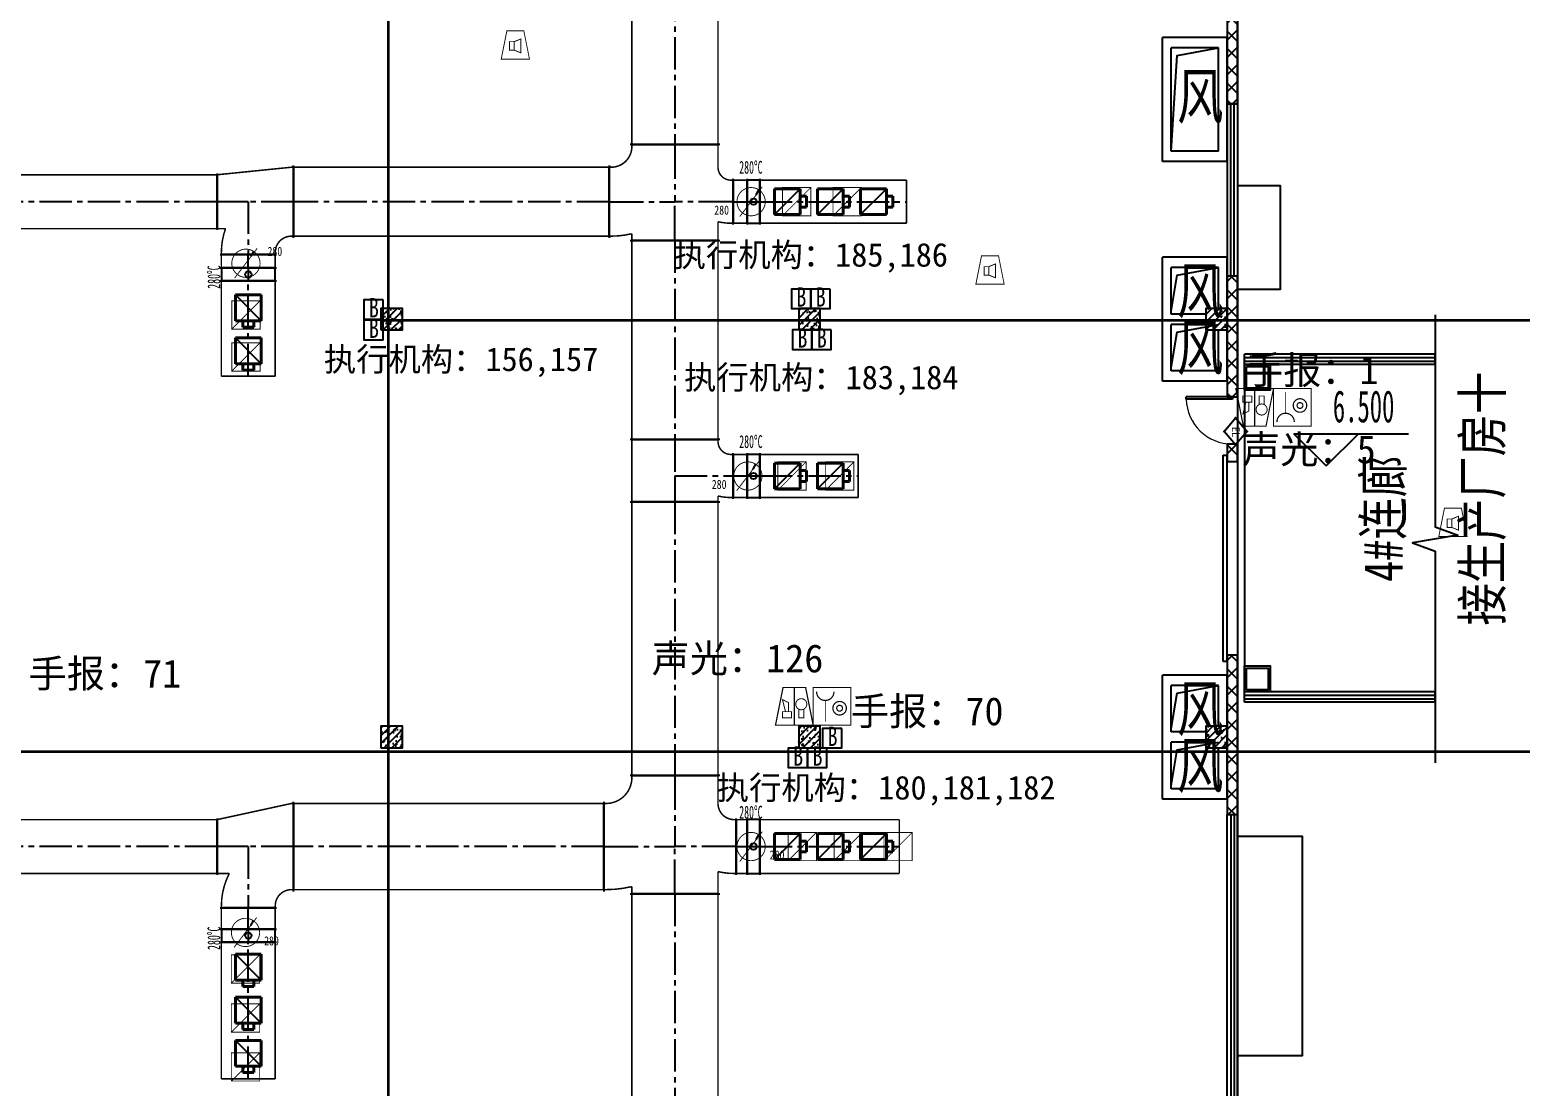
# Model space of a CAD drawing. Header units: millimetres. Extents: x -633009578 to 5705885, y -633235091 to 2571734.
# Drawn here: x 3640719 to 3675345, y 1954972 to 1979518 of the extents above; entities that cross this region are included whole.
import ezdxf
from ezdxf.enums import TextEntityAlignment as Align

# ---------------------------------------------------------------- set-up
doc = ezdxf.new("R2010")
doc.units = ezdxf.units.MM
doc.header["$LTSCALE"] = 1000
doc.header["$MEASUREMENT"] = 0
doc.linetypes.add('CENTER2', pattern=[1.125, 0.75, -0.125, 0.125, -0.125])
doc.linetypes.add('DASH', pattern=[0.35, 0.25, -0.1])
doc.layers.get('0').update_dxf_attribs({"color": 9})
for name, color, linetype in [('000000000000电气', 7, 'Continuous'), ('A-COLUM(柱)', 255, 'Continuous'), ('A-DI-E(标高)', 73, 'Continuous'), ('A-DI-S(箭头)', 76, 'Continuous'), ('A-DOOR(门）', 4, 'Continuous'), ('A-F-AREA(计算)', 5, 'Continuous'), ('A-FLOR(看线)', 8, 'Continuous'), ('A-HATH(填充)', 8, 'Continuous'), ('A-OTHER(其它)', 192, 'Continuous'), ('A-ROOF-G(钢构)', 25, 'Continuous'), ('A-TEXT(房间)', 243, 'Continuous'), ('A-WALL(墙)', 255, 'Continuous'), ('A-WINDOW（窗）', 4, 'Continuous'), ('DUCT-排烟中心线', 5, 'CENTER2'), ('DUCT-排烟法兰', 4, 'Continuous'), ('DUCT-排烟管', 2, 'Continuous'), ('DUCT-排烟管端线', 4, 'Continuous'), ('DUCT-排烟阀门', 7, 'Continuous'), ('DUCT-排风风口', 7, 'Continuous'), ('HVAC-water Dim-SF', 241, 'Continuous'), ('PUB_TEXT', 7, 'Continuous'), ('WALL', 9, 'Continuous'), ('设备-安防', 3, 'Continuous'), ('设备-消防', 3, 'Continuous')]:
    doc.layers.add(name, color=color, linetype=linetype)
doc.styles.add('_TCH', font='simhei.ttf', dxfattribs={"width": 0.75, "bigfont": 'hztxt.shx'})
doc.styles.add('_TCH_DIM', font='simhei.ttf', dxfattribs={"width": 0.8, "bigfont": 'hztxt.shx'})
doc.styles.add('_TEL_DIM', font='simhei.ttf', dxfattribs={"height": 3.5, "bigfont": 'HZTXT'})
doc.styles.add('_THVAC_DIM', font='simhei.ttf', dxfattribs={"width": 0.8, "height": 3.5, "bigfont": 'HZTXT'})
doc.styles.add('IDQSTYLE', font='simhei.ttf', dxfattribs={"width": 0.707, "bigfont": 'hztxt.shx'})
doc.styles.add('SF', font='simhei.ttf', dxfattribs={"width": 0.75, "bigfont": '@@@hztxt.shx'})
doc.styles.get("Standard").update_dxf_attribs({"font": 'simhei.ttf', "bigfont": 'hztxt.shx'})
doc.styles.add('TXT', font='simhei.ttf', dxfattribs={"width": 0.8, "bigfont": 'hztxt.shx'})
doc.styles.add('宋体', font='simhei.ttf')
pattern_1 = [(45, (1102421.475196039, 677977.5160347573), (-200.0002033111466, 200.0002033111467), []), (135, (1102421.475196039, 677977.5160347573), (-200.0002033111467, -200.0002033111466), [])]

# ---------------------------------------------------------------- blocks, each defined once
blk = doc.blocks.new('HC001303')
at = {"color": 0, "linetype": 'Continuous'}
blk.add_line((1.147673841419251, 1.538953517481514), (1.735401947549264, 2.599742189978989), dxfattribs=at)
at = {"color": 0, "linetype": 'Continuous', "const_width": 0.2}
blk.add_lwpolyline([(-2.500110713345594, -3.281016827298258), (2.47847216535268, 3.297393019579605)], dxfattribs=at)
blk.add_lwpolyline([(2.673745217742495e-14, -3.125, 0.1989123673796571), (2.209708691207992, -2.209708691207937, 0.1989123673796571), (3.125000000000028, -4.323120637516818e-16, 0.1989123673796568), (2.209708691207993, 2.209708691207993, 0.1989123673796569), (2.841876514387939e-14, 3.125, 0.1989123673796569), (-2.209708691207936, 2.209708691207994, 0.1989123673796568), (-3.124999999999972, 2.10353517373855e-15, 0.1989123673796572), (-2.209708691207937, -2.209708691207936, 0.1989123673796571)], format="xyb", close=True, dxfattribs=at)
at = {"color": 0, "style": 'IDQSTYLE', "width": 0.7}
for tag, p in [('280', (4.109408226946883, -2.854615367737885)), ('PSFHATT', (5.125000010000028, -3.281016827298258))]:
    blk.add_attdef(tag, p, '', height=2, dxfattribs=at)
blk = doc.blocks.new('HC001298')
at = {"color": 0, "linetype": 'Continuous', "const_width": 0.2}
blk.add_lwpolyline([(-3.125, 3.125), (3.125, 3.125), (3.125, -3.125), (-3.125, -3.125)], close=True, dxfattribs=at)
blk.add_lwpolyline([(-3.125, -3.125), (3.125, 3.125)], dxfattribs=at)
at = {"color": 0, "style": 'IDQSTYLE', "width": 0.7}
blk.add_attdef('PSFHATT', (5.125, -3.125), '', height=2.5, dxfattribs=at)
blk = doc.blocks.new('HC001213')
at = {"color": 0, "linetype": 'Continuous', "const_width": 0.2}
blk.add_lwpolyline([(-1.875, 3.125), (1.875, 3.125), (3.125, -3.125), (-3.125, -3.125)], close=True, dxfattribs=at)
for points in [[(-1.293653517016746, 0.7382802506738564), (-0.243653517016746, 0.7382802506738564), (-0.243653517016746, -1.136719749326144), (-1.293653517016746, -1.136719749326144), (-1.293653517016746, 0.7382802506738564)], [(-0.243653517016746, 0.7382802506738564), (1.231346482983254, 1.338280250673856), (1.231346482983254, -1.736719749326144), (-0.243653517016746, -1.136719749326144)]]:
    blk.add_lwpolyline(points, dxfattribs=at)
at = {"color": 0, "style": 'IDQSTYLE', "width": 0.7}
blk.add_attdef('PSFHATT', (5.125, -3.125), '', height=2.5, dxfattribs=at)
blk = doc.blocks.new('HC001212')
at = {"color": 0, "linetype": 'Continuous', "const_width": 0.2}
blk.add_lwpolyline([(-1.875, 3.125), (1.875, 3.125), (3.125, -3.125), (-3.125, -3.125)], close=True, dxfattribs=at)
at = {"color": 0, "linetype": 'Continuous'}
for points, const_width in [([(0, 3.125), (0, -3.125)], 0.2), ([(-1.459485991813081, -0.8805239327332393), (-1.95948599181308, 1.119476067266761), (-0.9594859918130805, 0.619476067266761), (-0.9594859918130805, -0.8805239327332393)], 0.16), ([(-1.959485991813081, -1.880523932733239), (-1.95948599181308, -0.8805239327332393), (-0.4594859918130805, -0.8805239327332393), (-0.4594859918130805, -1.880523932733239), (-1.959485991813081, -1.880523932733239)], 0.16), ([(0.7290485194275803, -0.380523932733239), (0.7290485194281489, -1.880523932733239), (1.569048519428149, -1.880523932733239), (1.569048519430491, -0.380523932733239)], 0.16)]:
    blk.add_lwpolyline(points, dxfattribs=dict(at, const_width=const_width))
at = {"color": 0, "linetype": 'Continuous', "const_width": 0.16}
blk.add_lwpolyline([(1.799048519428144, -0.2905239327332435, 0.1989123673796631), (2.068287334970649, 0.3594760672667566, 0.1989123673796631), (1.799048519428145, 1.009476067266757, 0.1989123673796404), (1.149048519428189, 1.278714882809276, 0.1989123673796654), (0.4990485194281443, 1.009476067266757, 0.198912367379653), (0.2298097038856248, 0.3594760672667572, 0.1989123673796529), (0.4990485194281444, -0.2905239327332433, 0.1989123673796571), (1.14904851942816, -0.5597627482757622, 0.1989123673796488)], format="xyb", close=True, dxfattribs=at)
at = {"color": 0, "style": 'IDQSTYLE', "width": 0.7}
blk.add_attdef('PSFHATT', (5.125, -3.125), '', height=2.5, dxfattribs=at)
blk = doc.blocks.new('HC001208')
at = {"color": 0, "linetype": 'Continuous', "const_width": 0.2}
blk.add_lwpolyline([(-3.125, 3.125), (3.125, 3.125), (3.125, -3.125), (-3.125, -3.125)], close=True, dxfattribs=at)
blk.add_lwpolyline([(-2.560875308812533, 2.421549273106315, 0.198912367379651), (-2.13910907372117, 1.40331550819771, 0.1989123673796632), (-1.120875308812534, 0.9815492731063138, 0.1989123673796561), (-0.1026415439039181, 1.403315508197666, 0.1989123673796525), (0.3191246911874668, 2.421549273106313)], format="xyb", dxfattribs=at)
at = {"color": 0, "linetype": 'Continuous', "const_width": 0.128}
blk.add_lwpolyline([(-1.120875308812544, 0.9815492731063138), (-1.120875308812535, -2.518826738720627)], dxfattribs=at)
at = {"color": 0, "linetype": 'Continuous', "const_width": 0.2}
for points in [[(2.383210274305692, -0.3093507400644881, 0.9999999999999997), (0.1432102743056918, -0.3093507400644877, 0.9999999999999999)], [(0.7832102743056915, -0.3093507400644884, 0.9999999999999994), (1.743210274305692, -0.3093507400644881, 0.9999999999999994)]]:
    blk.add_lwpolyline(points, format="xyb", close=True, dxfattribs=at)
at = {"color": 0, "style": 'IDQSTYLE', "width": 0.7}
blk.add_attdef('PSFHATT', (5.125, -3.125), '', height=2.5, dxfattribs=at)
blk = doc.blocks.new('$equip$00002474')
for p, q in [((-0.519992380955955, 1.000000338535756e-05), (7.619048119522631e-06, 0.4400100000020757)), ((7.619048119522631e-06, -0.4399899999989429), (-0.519992380955955, 1.000000338535756e-05)), ((7.619048119522631e-06, 0.4400100000020757), (0.5200076190521941, 1.000000338535756e-05)), ((0.5200076190521941, 1.000000338535756e-05), (7.619048119522631e-06, -0.4399899999989429))]:
    blk.add_line(p, q)
at = {"const_width": 0.04}
blk.add_lwpolyline([(7.619048119522631e-06, 0.4400100000020757), (-0.519992380955955, 1.000000338535756e-05), (7.619048119522631e-06, -0.4399899999989429), (0.5200076190521941, 1.000000338535756e-05), (7.619048119522631e-06, 0.4400100000020757), (-0.519992380955955, 1.000000338535756e-05)], dxfattribs=at)
for p in [(-0.519992380955955, 1.000000338535756e-05), (7.619048119522631e-06, 0.4400100000020757), (0.5200076190521941, 1.000000338535756e-05), (7.619048119522631e-06, -0.4399899999989429)]:
    blk.add_point(p)
at = {"color": 7, "style": '_TEL_DIM'}
blk.add_attdef('$TEXT$', text='', height=0.3, dxfattribs=at).set_placement((0.02805548798642121, 0.01213281898526475), align=Align.MIDDLE_CENTER)
at = {"color": 7, "style": '_TEL_DIM', "flags": 1}
blk.add_attdef('A', text='', height=2e-05, dxfattribs=at).set_placement((0, 0), align=Align.MIDDLE_CENTER)
blk = doc.blocks.new('$WINLIB2D$00000001')
at = {"color": 0}
for points in [[(-0.4999999999999964, 0.5000000000000142), (-0.4999999999999964, -0.4999999999999858)], [(-0.4999999999999964, 0.5000000000000142), (0.5000000000000036, 0.5000000000000142)], [(0.5000000000000036, -0.4999999999999858), (0.5000000000000036, 0.5000000000000142)], [(0.5000000000000036, 0.1666666666666714), (-0.4999999999999964, 0.1666666666666714)], [(0.5000000000000036, -0.1666666666666572), (-0.4999999999999964, -0.1666666666666572)], [(-0.4999999999999964, -0.4999999999999858), (0.5000000000000036, -0.4999999999999858)]]:
    blk.add_lwpolyline(points, dxfattribs=at)
blk = doc.blocks.new('_FZH')
h = blk.add_hatch()
h.set_pattern_fill('钢筋混凝土', color=256, scale=0.1, style=0)
h.set_pattern_definition([(45, (0, 0), (-0.1767766952966369, 0.1767766952966369), []), (50, (0, 0), (0.7172601826007535, -0.06275213498259512), [0.07500000000000001, -0.8250000000000001]), (355, (0, 0), (-0.138751333613, 0.7521921337000119), [0.06, -0.66]), (100.4514, (0.05977168000000001, -0.00522934), (0.5785093817140216, 0.6894395420609536), [0.06374019, -0.701142112]), (46.1842, (0, 0.2), (1.067241048625645, -0.1655190143290181), [0.1125, -1.2375]), (96.6356, (0.088936745, 0.186206693), (0.9346627055487033, 0.9741178709004418), [0.095610288, -1.051713]), (351.1842, (0, 0.2), (0.9346619451336272, 0.9741186009253247), [0.09000000000000001, -0.9900000000000001]), (21, (0.1, 0.15), (0.5969070521184617, -0.4026188906653388), [0.07500000000000001, -0.8250000000000001]), (326, (0.1, 0.15), (0.2433153319215824, 0.7251500450468529), [0.06, -0.66]), (71.4514, (0.149742233, 0.116448394), (0.84022262858149, 0.3225304967099524), [0.06374019, -0.701142112]), (37.50000000000001, (0, 0), (0.01215985531729062, 0.3328938538313115), [0, -0.652, 0, -0.67, 0, -0.6625000000000001]), (7.499999999999999, (0, 0), (0.2630695374421486, 0.3944117118823603), [0, -0.382, 0, -0.637, 0, -0.2525]), (-32.5, (-0.223, 0), (0.533822436172409, -0.02255487173437976), [0, -0.25, 0, -0.78, 0, -1.035]), (-42.5, (-0.323, 0), (0.5831861693423862, 0.1001049823323177), [0, -0.325, 0, -0.518, 0, -0.735])])
h.paths.add_polyline_path([(-0.5, -0.5), (0.5, -0.5), (0.5, 0.5), (-0.5, 0.5)])
blk.add_lwpolyline([(-0.5, -0.5), (0.5, -0.5), (0.5, 0.5), (-0.5, 0.5)], close=True)
blk = doc.blocks.new('$DorLib2D$00000001')
for p, q in [((0.45, 0.9750000000000001), (0.5000000000000002, 0.9750000000000001)), ((0.45, 0), (0.45, 0.9750000000000001)), ((0.5, 0), (0.5, 0.9750000000000001)), ((0.5, 0), (0.45, 0))]:
    blk.add_line(p, q)
at = {"lineweight": 13}
blk.add_arc((0.475, 0), 0.975, 91.4692835813538, 180, dxfattribs=at)
blk = doc.blocks.new('$TCHSYS$WIN2D')
for p, q in [((-0.5, 0.5), (0.5, 0.5)), ((-0.5, 0.5), (-0.4999999999999999, -0.5)), ((0.5, 0.5), (0.4999999999999998, -0.5)), ((0.5, 0.1666666666666666), (-0.5, 0.1666666666666666)), ((0.5, -0.1666666666666667), (-0.5, -0.1666666666666667)), ((-0.4999999999999999, -0.5), (0.5, -0.5))]:
    blk.add_line(p, q)
blk = doc.blocks.new('$DorLib2D$00000126')
at = {"color": 0, "linetype": 'Continuous'}
for p, q in [((-0.5319999999956053, 0.5), (-0.5319999999956053, 0.900000000000091)), ((0.5320000000047003, 0.900000000000091), (0.5320000000047003, 0.5000000000002274))]:
    blk.add_line(p, q, dxfattribs=at)
at = {"color": 0, "linetype": 'DASH'}
for p, q in [((-0.5319999999956053, 0.900000000000091), (0.5320000000047003, 0.900000000000091)), ((-0.5319999999956053, 0.5), (0.5320000000047003, 0.5000000000002274))]:
    blk.add_line(p, q, dxfattribs=at)
blk = doc.blocks.new('00000594Cent')
at = {"lineweight": -2}
blk.add_line((-218.75, 1.4210854715202e-14), (218.75, 1.4210854715202e-14), dxfattribs=at)
at = {"color": 0, "linetype": 'ByBlock', "lineweight": -2}
blk.add_circle((0, 1.4210854715202e-14), 125, dxfattribs=at)
blk = doc.blocks.new('00000594Body')
at = {"color": 0, "linetype": 'ByBlock', "lineweight": -2}
for p, q in [((-250, -500), (-249.9999999999964, 500)), ((250, 500), (-250, 500)), ((250, -500), (250.0000000000036, 500)), ((-250, -500), (250, -500))]:
    blk.add_line(p, q, dxfattribs=at)
blk = doc.blocks.new('$风口$00000116')
blk.add_line((-100, 100), (100, -100))
at = {"lineweight": 40}
for p, q in [((100, 100), (-100, 100)), ((-100, 100), (-100, -100)), ((100, -100), (100, 100)), ((-100, -100), (100, -100)), ((-41.83000000000175, -100), (-41.83000000000175, -148.9999999999982)), ((41.83000000000175, -148.9999999999982), (41.83000000000175, -100)), ((-41.83000000000175, -148.9999999999982), (41.83000000000175, -148.9999999999982))]:
    blk.add_line(p, q, dxfattribs=at)

msp = doc.modelspace()

# ---------------------------------------------------------------- hatches: boundary and pattern name
at = {"layer": 'A-HATH(填充)'}
h = msp.add_hatch(dxfattribs=at)
h.set_pattern_fill('多孔材料', color=256, scale=100, style=0)
h.set_pattern_definition(pattern_1)
h.paths.add_polyline_path([(3668519.99403175, 1979799.596920581), (3668519.99403175, 1977799.596922107), (3668759.994031749, 1977799.596922107), (3668759.994031749, 1979799.596920581)])
h = msp.add_hatch(dxfattribs=at)
h.set_pattern_fill('多孔材料', color=256, scale=100, style=0)
h.set_pattern_definition(pattern_1)
h.paths.add_polyline_path([(3668519.99403175, 1973799.596922107), (3668519.99403175, 1970999.596922615), (3668759.994031749, 1970999.596922615), (3668759.994031749, 1973799.596922107)])
h = msp.add_hatch(dxfattribs=at)
h.set_pattern_fill('多孔材料', color=256, scale=100, style=0)
h.set_pattern_definition(pattern_1)
h.paths.add_polyline_path([(3668519.99403175, 1969899.596922615), (3668519.99403175, 1969499.596922107), (3668759.994031749, 1969499.596922107), (3668759.994031749, 1969899.596922615)])
h = msp.add_hatch(dxfattribs=at)
h.set_pattern_fill('多孔材料', color=256, scale=100, style=0)
h.set_pattern_definition(pattern_1)
h.paths.add_polyline_path([(3668519.99403175, 1964999.596922107), (3668519.99403175, 1961299.596922615), (3668759.994031749, 1961299.596922615), (3668759.994031749, 1964999.596922107)])

# ---------------------------------------------------------------- linework, layer by layer
at = {"layer": '000000000000电气', "color": 2, "lineweight": 35}
for p, q in [((3649040.460516832, 1995031.848688008), (3649040.460516832, 1976328.078848455)), ((3649040.460516832, 1976772.826583387), (3649040.460516832, 1956643.171014785)), ((3648925.645922949, 1972774.596922424), (3690548.872233509, 1972774.596922424)), ((3598960.964854086, 1962764.457566041), (3652910.974463459, 1962764.457566041)), ((3652910.974463459, 1962764.457566041), (3690447.390975346, 1962764.457566041)), ((3649040.460516832, 1956643.171014785), (3649040.460516832, 1937048.269348574))]:
    msp.add_line(p, q, dxfattribs=at)
at = {"layer": 'A-DI-E(标高)'}
for p, q in [((3670818.436187221, 1969392.556478571), (3670068.436187221, 1970142.556478571)), ((3670068.436187221, 1970142.556478571), (3672727.430693105, 1970142.556478571)), ((3670818.436187221, 1969392.556478571), (3671568.436187221, 1970142.556478571))]:
    msp.add_line(p, q, dxfattribs=at)
at = {"layer": 'A-DI-S(箭头)'}
msp.add_lwpolyline([(3673347.814880404, 1972899.596922364), (3673347.814880406, 1967980.846922364), (3673872.814880406, 1967789.762549374), (3672822.814880406, 1967604.61921963), (3673347.814880406, 1967418.346922364), (3673347.814880409, 1962499.596922364)], dxfattribs=at)
at = {"layer": 'A-DOOR(门）'}
for p, q in [((3668759.994031749, 1970999.596922579), (3668759.994031749, 1969899.596922579)), ((3668759.994031749, 1969499.596922393), (3668759.994031749, 1964999.596922393))]:
    msp.add_line(p, q, dxfattribs=at)
at = {"layer": 'A-F-AREA(计算)'}
msp.add_lwpolyline([(3534479.971570265, 1991839.59697076), (3668759.971570265, 1991839.59697076), (3668759.971570265, 1855759.59697076), (3534479.971570265, 1855759.59697076)], close=True, dxfattribs=at)
at = {"layer": 'A-FLOR(看线)'}
for points in [[(3668759.994031747, 1973499.596920962), (3669759.994031733, 1973499.596920965), (3669759.994031747, 1975899.597415222), (3668759.994031747, 1975899.59692114)], [(3668919.994031747, 1971199.596922394), (3668919.994031747, 1964649.596922391)], [(3668759.994031749, 1960799.596922421), (3670259.994031748, 1960799.596922421), (3670259.99403175, 1955699.596922421), (3668759.994031751, 1955699.596922421)]]:
    msp.add_lwpolyline(points, dxfattribs=at)
at = {"layer": 'A-OTHER(其它)'}
for points in [[(3667219.994031844, 1976699.596922579), (3667359.220551914, 1978919.605392453), (3668319.994031882, 1979099.59692243)], [(3667218.048661094, 1972989.594969641), (3667359.220551669, 1973819.605392671), (3668319.994031637, 1973999.596922647)], [(3667218.048661617, 1971669.587156822), (3667359.220552191, 1972499.597579852), (3668319.994032159, 1972679.589109828)], [(3667218.048661094, 1963289.594969303), (3667359.220551669, 1964119.605392333), (3668319.994031637, 1964299.596922309)], [(3667218.048661106, 1961969.587156859), (3667359.220551681, 1962799.597579889), (3668319.994031649, 1962979.589109866)]]:
    msp.add_lwpolyline(points, dxfattribs=at)
at = {"layer": 'A-ROOF-G(钢构)'}
for points in [[(3668919.994031747, 1971749.596922395), (3669519.994031747, 1971749.596922395), (3669519.994031747, 1971149.596922395), (3668919.994031747, 1971149.596922395)], [(3668969.994031747, 1971699.596922395), (3669469.994031747, 1971699.596922395), (3669469.994031747, 1971199.596922395), (3668969.994031747, 1971199.596922395)], [(3668919.994031747, 1964749.596922392), (3669519.994031747, 1964749.596922392), (3669519.994031747, 1964149.596922392), (3668919.994031747, 1964149.596922392)], [(3668969.994031747, 1964699.596922392), (3669469.994031747, 1964699.596922392), (3669469.994031747, 1964199.596922392), (3668969.994031747, 1964199.596922392)]]:
    msp.add_lwpolyline(points, close=True, dxfattribs=at)
at = {"layer": 'A-WALL(墙)'}
for p, q in [((3667019.994031714, 1976459.596922542), (3667019.994031714, 1979339.596922419)), ((3668519.994031859, 1979339.596922419), (3667019.994031714, 1979339.596922419)), ((3668519.994031859, 1976459.596922542), (3668519.994031859, 1979339.596922419)), ((3667219.9940319, 1976699.596922532), (3667219.9940319, 1979099.59692243)), ((3668319.994031859, 1979099.59692243), (3667219.9940319, 1979099.59692243)), ((3668319.994031859, 1976699.596922532), (3668319.994031859, 1979099.59692243)), ((3668319.994031859, 1976699.596922532), (3667219.9940319, 1976699.596922532)), ((3668519.994031859, 1976459.596922542), (3667019.994031714, 1976459.596922542)), ((3667019.994031749, 1972799.589109926), (3667019.99403183, 1974239.596922261)), ((3668519.994031997, 1974239.596922261), (3667019.99403183, 1974239.596922261)), ((3668519.994031783, 1973049.596922453), (3668519.994031997, 1974239.596922261)), ((3667219.994031459, 1972919.589109818), (3667219.994031459, 1973999.596922647)), ((3668319.994031637, 1973999.596922647), (3667219.994031459, 1973999.596922647)), ((3668319.994031619, 1973049.596922453), (3668319.994031637, 1973999.596922647)), ((3667019.994031842, 1971359.596922384), (3667019.994031749, 1972799.589109926)), ((3668019.994031, 1972919.589109812), (3667219.994031459, 1972919.589109818)), ((3668019.994031, 1972679.589110145), (3667219.994031842, 1972679.589109828)), ((3667219.994031842, 1971599.596922374), (3667219.994031842, 1972679.589109828)), ((3668319.994032032, 1971599.596922374), (3668319.9940321, 1972549.596921476)), ((3668519.994031671, 1971359.596922384), (3668519.994031718, 1972549.596921476)), ((3668919.994031747, 1971749.596922395), (3668919.994031747, 1971989.596922395)), ((3673347.814880405, 1971749.596922395), (3673347.814880405, 1971989.596922395)), ((3668519.994031671, 1971359.596922384), (3667019.994031842, 1971359.596922384)), ((3668319.994032032, 1971599.596922374), (3667219.994031842, 1971599.596922374)), ((3667019.994031749, 1963099.589109926), (3667019.99403183, 1964539.596922299)), ((3668519.994031628, 1964539.596922299), (3667019.99403183, 1964539.596922299)), ((3668519.994031653, 1963349.596922453), (3668519.994031628, 1964539.596922299)), ((3667219.99403183, 1963219.589109855), (3667219.99403183, 1964299.596922309)), ((3668319.994031637, 1964299.596922309), (3667219.99403183, 1964299.596922309)), ((3668319.994031375, 1963349.596922453), (3668319.994031637, 1964299.596922309)), ((3668919.994031747, 1963909.596922392), (3668919.994031747, 1964149.596922392)), ((3673347.814880408, 1963909.596922392), (3673347.814880408, 1964149.596922392)), ((3667019.994031472, 1961659.596922422), (3667019.994031749, 1963099.589109926)), ((3668019.994031976, 1963219.589110237), (3667219.99403183, 1963219.589109855)), ((3668019.994031977, 1962979.589109712), (3667219.994031842, 1962979.589109866)), ((3667219.994031842, 1961899.596922412), (3667219.994031842, 1962979.589109866)), ((3668319.994031661, 1961899.596922412), (3668319.994031297, 1962849.596922453)), ((3668519.99403204, 1961659.596922422), (3668519.994031681, 1962849.596922453)), ((3668519.99403204, 1961659.596922422), (3667019.994031472, 1961659.596922422)), ((3668319.994031661, 1961899.596922412), (3667219.994031842, 1961899.596922412))]:
    msp.add_line(p, q, dxfattribs=at)
at = {"layer": 'DUCT-排烟中心线', "color": 8}
for p, q in [((3655697.016134658, 1984970.346182259), (3655697.016134658, 1976858.278848455)), ((3655697.016134658, 1976858.078848455), (3655697.016134658, 1976808.078848455)), ((3655697.016134658, 1976808.078848455), (3655697.016134658, 1975528.078848455)), ((3645066.579324943, 1975528.078848455), (3627753.20233588, 1975528.078848455)), ((3645791.779324943, 1975528.078848455), (3645066.779324943, 1975528.078848455)), ((3646841.779324943, 1975528.078848455), (3645791.779324943, 1975528.078848455)), ((3645791.779324943, 1975528.078848455), (3645791.779324943, 1974303.078848455)), ((3654166.816134658, 1975528.078848455), (3646841.979324943, 1975528.078848455)), ((3654167.016134658, 1975528.078848455), (3654217.016134658, 1975528.078848455)), ((3654217.016134658, 1975528.078848455), (3655697.016134658, 1975528.078848455)), ((3655697.016134658, 1974678.078848455), (3655697.016134658, 1975528.078848455)), ((3656997.016134658, 1975528.078848455), (3655697.016134658, 1975528.078848455)), ((3657047.016134658, 1975528.078848455), (3656997.016134658, 1975528.078848455)), ((3657047.216134659, 1975528.078848455), (3657370.741068215, 1975528.078848455)), ((3657671.141068214, 1975528.078848455), (3661074.546191024, 1975528.078848455)), ((3655697.016134658, 1974628.078848455), (3655697.016134658, 1974678.078848455)), ((3655697.016134658, 1974627.878848455), (3655697.016134658, 1970010.250184445)), ((3645791.779324943, 1973988.905947432), (3645791.779324943, 1974302.878848455)), ((3645791.779324943, 1971477.438995014), (3645791.779324943, 1973688.505947432)), ((3655697.016134658, 1970010.050184445), (3655697.016134658, 1969160.050184445)), ((3655697.016134658, 1969160.050184445), (3655697.016134658, 1968560.050184445)), ((3655697.016134658, 1969160.050184445), (3657047.016134658, 1969160.050184445)), ((3657047.216134659, 1969160.050184445), (3657370.741068215, 1969160.050184445)), ((3657671.141068214, 1969160.050184445), (3659951.849245884, 1969160.050184445)), ((3655697.016134658, 1968559.850184445), (3655697.016134658, 1962207.850743282)), ((3655697.016134658, 1962207.650743282), (3655697.016134658, 1962157.650743282)), ((3655697.016134658, 1962157.650743282), (3655697.016134658, 1960557.650743282)), ((3645066.579324943, 1960557.650743282), (3627753.20233588, 1960557.650743282)), ((3645791.779324943, 1960557.650743282), (3645066.779324943, 1960557.650743282)), ((3646841.779324943, 1960557.650743282), (3645791.779324943, 1960557.650743282)), ((3645791.779324943, 1960557.650743282), (3645791.779324943, 1959132.650743282)), ((3654046.816134658, 1960557.650743282), (3646841.979324943, 1960557.650743282)), ((3654047.016134658, 1960557.650743282), (3654097.016134658, 1960557.650743282)), ((3654097.016134658, 1960557.650743282), (3655697.016134658, 1960557.650743282)), ((3657072.016134658, 1960557.650743282), (3655697.016134658, 1960557.650743282)), ((3655697.016134658, 1959507.650743282), (3655697.016134658, 1960557.650743282)), ((3657122.016134658, 1960557.650743282), (3657072.016134658, 1960557.650743282)), ((3657122.216134659, 1960557.650743282), (3657370.741068215, 1960557.650743282)), ((3657671.141068214, 1960557.650743282), (3660905.875670786, 1960557.650743282)), ((3655697.016134658, 1959457.650743282), (3655697.016134658, 1959507.650743282)), ((3655697.016134658, 1959457.450743282), (3655697.016134658, 1942546.509572703)), ((3645791.779324943, 1958639.390953075), (3645791.779324943, 1959132.450743282)), ((3645791.779324943, 1955164.861073264), (3645791.779324943, 1958338.990953075))]:
    msp.add_line(p, q, dxfattribs=at)
at = {"layer": 'DUCT-排烟法兰', "color": 8}
for p, q in [((3656737.016134658, 1976858.178848455), (3654657.016134658, 1976858.178848455)), ((3645066.679324942, 1976183.078848455), (3645066.679324942, 1974873.078848455)), ((3646841.879324942, 1974688.078848455), (3646841.879324942, 1976368.078848455)), ((3654166.916134659, 1976368.078848455), (3654166.916134659, 1974688.078848455)), ((3657047.116134658, 1974998.078848455), (3657047.116134658, 1976058.078848455)), ((3657370.841068214, 1976058.078848455), (3657370.841068214, 1974998.078848455)), ((3657671.041068214, 1976058.078848455), (3657671.041068214, 1974998.078848455)), ((3654657.016134658, 1974627.978848455), (3656737.016134658, 1974627.978848455)), ((3645136.779324943, 1974302.978848455), (3646446.779324943, 1974302.978848455)), ((3645136.779324943, 1973988.805947432), (3646446.779324943, 1973988.805947432)), ((3645136.779324943, 1973688.605947432), (3646446.779324943, 1973688.605947432)), ((3656737.016134658, 1970010.150184445), (3654657.016134658, 1970010.150184445)), ((3657047.116134658, 1968630.050184445), (3657047.116134658, 1969690.050184445)), ((3657370.841068214, 1969690.050184445), (3657370.841068214, 1968630.050184445)), ((3657671.041068214, 1969690.050184445), (3657671.041068214, 1968630.050184445)), ((3654657.016134658, 1968559.950184445), (3656737.016134658, 1968559.950184445)), ((3656737.016134658, 1962207.750743282), (3654657.016134658, 1962207.750743282)), ((3646841.879324942, 1959517.650743282), (3646841.879324942, 1961597.650743282)), ((3654046.916134659, 1961597.650743282), (3654046.916134659, 1959517.650743282)), ((3645066.679324942, 1961212.650743282), (3645066.679324942, 1959902.650743282)), ((3657122.116134658, 1959902.650743282), (3657122.116134658, 1961212.650743282)), ((3657370.841068214, 1961212.650743282), (3657370.841068214, 1959902.650743282)), ((3657671.041068214, 1961212.650743282), (3657671.041068214, 1959902.650743282)), ((3654657.016134658, 1959457.550743282), (3656737.016134658, 1959457.550743282)), ((3645136.779324943, 1959132.550743282), (3646446.779324943, 1959132.550743282)), ((3645136.779324943, 1958639.290953075), (3646446.779324943, 1958639.290953075)), ((3645136.779324943, 1958339.090953075), (3646446.779324943, 1958339.090953075))]:
    msp.add_line(p, q, dxfattribs=at)
at = {"layer": 'DUCT-排烟管', "color": 8, "const_width": 35}
for points in [[(3654697.016134658, 1984970.346182259), (3654697.016134658, 1976858.278848455)], [(3656697.016134658, 1976858.278848455), (3656697.016134658, 1984970.346182259)], [(3654697.016134658, 1976858.078848455), (3654697.016134658, 1976808.078848455)], [(3656697.016134658, 1976328.078848455), (3656697.016134658, 1976858.078848455)], [(3645066.579324943, 1976153.078848455), (3627753.20233588, 1976153.078848455)], [(3645066.779324943, 1976153.078848455), (3646791.779324943, 1976328.078848455)], [(3646791.779324943, 1976328.078848455), (3646841.779324943, 1976328.078848455)], [(3654166.816134658, 1976328.078848455), (3646841.979324943, 1976328.078848455)], [(3654217.016134658, 1976328.078848455), (3654167.016134658, 1976328.078848455)], [(3657047.016134658, 1976028.078848455), (3656997.016134658, 1976028.078848455)], [(3657370.741068215, 1976028.078848455), (3657047.216134659, 1976028.078848455)], [(3657370.941068214, 1976028.078848455), (3657670.941068214, 1976028.078848455)], [(3661074.546191024, 1976028.078848455), (3657671.141068214, 1976028.078848455)], [(3661074.546191024, 1975028.078848455), (3661074.546191024, 1976028.078848455)], [(3656697.016134658, 1974678.078848455), (3656697.016134658, 1975063.167784388)], [(3627753.20233588, 1974903.078848455), (3645066.579324943, 1974903.078848455)], [(3645262.686456605, 1974903.078848455), (3645066.779324943, 1974903.078848455)], [(3646841.779324943, 1974728.078848455), (3646791.779324943, 1974728.078848455)], [(3646841.979324943, 1974728.078848455), (3654166.816134658, 1974728.078848455)], [(3654167.016134658, 1974728.078848455), (3654217.016134658, 1974728.078848455)], [(3654697.016134658, 1974784.221145947), (3654697.016134658, 1974678.078848455)], [(3656997.016134658, 1975028.078848455), (3657047.016134658, 1975028.078848455)], [(3657047.216134659, 1975028.078848455), (3657370.741068215, 1975028.078848455)], [(3657670.941068214, 1975028.078848455), (3657370.941068214, 1975028.078848455)], [(3657671.141068214, 1975028.078848455), (3661074.546191024, 1975028.078848455)], [(3654697.016134658, 1974678.078848455), (3654697.016134658, 1974628.078848455)], [(3654697.016134658, 1974627.878848455), (3654697.016134658, 1970010.250184445)], [(3656697.016134658, 1974628.078848455), (3656697.016134658, 1974678.078848455)], [(3656697.016134658, 1970010.250184445), (3656697.016134658, 1974627.878848455)], [(3645166.779324943, 1974303.078848455), (3645166.779324943, 1974353.078848455)], [(3645166.779324943, 1974302.878848455), (3645166.779324943, 1973988.905947432)], [(3646416.779324943, 1974353.078848455), (3646416.779324943, 1974303.078848455)], [(3646416.779324943, 1973988.905947432), (3646416.779324943, 1974302.878848455)], [(3645166.779324943, 1973688.705947432), (3645166.779324943, 1973988.705947432)], [(3645166.779324943, 1973688.505947432), (3645166.779324943, 1971477.438995014)], [(3646416.779324943, 1973988.705947432), (3646416.779324943, 1973688.705947432)], [(3646416.779324943, 1971477.438995014), (3646416.779324943, 1973688.505947432)], [(3645166.779324943, 1971477.438995014), (3646416.779324943, 1971477.438995014)], [(3654697.016134658, 1969960.050184445), (3654697.016134658, 1970010.050184445)], [(3654697.016134658, 1968560.050184445), (3654697.016134658, 1969960.050184445)], [(3656697.016134658, 1970010.050184445), (3656697.016134658, 1969960.050184445)], [(3656997.016134658, 1969660.050184445), (3657047.016134658, 1969660.050184445)], [(3657370.741068215, 1969660.050184445), (3657047.216134659, 1969660.050184445)], [(3657370.941068214, 1969660.050184445), (3657670.941068214, 1969660.050184445)], [(3659951.849245884, 1969660.050184445), (3657671.141068214, 1969660.050184445)], [(3659951.849245884, 1968660.050184445), (3659951.849245884, 1969660.050184445)], [(3654697.016134658, 1968559.850184445), (3654697.016134658, 1962207.850743282)], [(3656697.016134658, 1968695.139120378), (3656697.016134658, 1968560.050184445)], [(3656697.016134658, 1962207.850743282), (3656697.016134658, 1968559.850184445)], [(3657047.016134658, 1968660.050184445), (3656997.016134658, 1968660.050184445)], [(3657047.216134659, 1968660.050184445), (3657370.741068215, 1968660.050184445)], [(3657670.941068214, 1968660.050184445), (3657370.941068214, 1968660.050184445)], [(3657671.141068214, 1968660.050184445), (3659951.849245884, 1968660.050184445)], [(3654697.016134658, 1962157.650743282), (3654697.016134658, 1962207.650743282)], [(3656697.016134658, 1962207.650743282), (3656697.016134658, 1961557.650743282)], [(3645066.779324943, 1961182.650743282), (3646791.779324943, 1961557.650743282)], [(3646791.779324943, 1961557.650743282), (3646841.779324943, 1961557.650743282)], [(3654046.816134658, 1961557.650743282), (3646841.979324943, 1961557.650743282)], [(3654047.016134658, 1961557.650743282), (3654097.016134658, 1961557.650743282)], [(3645066.579324943, 1961182.650743282), (3627753.20233588, 1961182.650743282)], [(3657072.016134658, 1961182.650743282), (3657122.016134658, 1961182.650743282)], [(3657370.741068215, 1961182.650743282), (3657122.216134659, 1961182.650743282)], [(3657370.941068214, 1961182.650743282), (3657670.941068214, 1961182.650743282)], [(3660905.875670786, 1961182.650743282), (3657671.141068214, 1961182.650743282)], [(3660905.875670786, 1959932.650743282), (3660905.875670786, 1961182.650743282)], [(3627753.20233588, 1959932.650743282), (3645066.579324943, 1959932.650743282)], [(3645350.209000608, 1959932.650743282), (3645066.779324943, 1959932.650743282)], [(3656697.016134658, 1959976.511913198), (3656697.016134658, 1959507.650743282)], [(3657122.016134658, 1959932.650743282), (3657072.016134658, 1959932.650743282)], [(3657122.216134659, 1959932.650743282), (3657370.741068215, 1959932.650743282)], [(3657670.941068214, 1959932.650743282), (3657370.941068214, 1959932.650743282)], [(3657671.141068214, 1959932.650743282), (3660905.875670786, 1959932.650743282)], [(3646841.779324943, 1959557.650743282), (3646791.779324943, 1959557.650743282)], [(3646841.979324943, 1959557.650743282), (3654046.816134658, 1959557.650743282)], [(3654097.016134658, 1959557.650743282), (3654047.016134658, 1959557.650743282)], [(3654697.016134658, 1959507.650743282), (3654697.016134658, 1959627.828615147)], [(3654697.016134658, 1959457.650743282), (3654697.016134658, 1959507.650743282)], [(3656697.016134658, 1959507.650743282), (3656697.016134658, 1959457.650743282)], [(3645166.779324943, 1959132.650743282), (3645166.779324943, 1959182.650743282)], [(3645166.779324943, 1959132.450743282), (3645166.779324943, 1958639.390953075)], [(3646416.779324943, 1959182.650743282), (3646416.779324943, 1959132.650743282)], [(3646416.779324943, 1958639.390953075), (3646416.779324943, 1959132.450743282)], [(3654697.016134658, 1959457.450743282), (3654697.016134658, 1942546.509572703)], [(3656697.016134658, 1942546.509572703), (3656697.016134658, 1959457.450743282)], [(3645166.779324943, 1958339.190953075), (3645166.779324943, 1958639.190953075)], [(3646416.779324943, 1958639.190953075), (3646416.779324943, 1958339.190953075)], [(3645166.779324943, 1958338.990953075), (3645166.779324943, 1955164.861073264)], [(3646416.779324943, 1955164.861073264), (3646416.779324943, 1958338.990953075)], [(3645166.779324943, 1955164.861073264), (3646416.779324943, 1955164.861073264)]]:
    msp.add_lwpolyline(points, dxfattribs=at)
for points in [[(3654217.016134658, 1976328.078848456, 0.4142135623735211), (3654697.016134658, 1976808.078848455)], [(3656697.016134658, 1976328.078848455, 0.4142135623733224), (3656997.016134658, 1976028.078848455)], [(3656697.016134658, 1975063.167784388, 0.05828290405839116), (3656997.016134658, 1975028.078848455)], [(3645262.686456605, 1974903.078848455, 0.0865354027337157), (3645166.779324943, 1974353.078848455)], [(3646791.779324943, 1974728.078848455, 0.414213562373095), (3646416.779324943, 1974353.078848455)], [(3654217.016134658, 1974728.078848456, 0.05828290405770204), (3654697.016134658, 1974784.221145948)], [(3656697.016134658, 1969960.050184445, 0.4142135623735498), (3656997.016134658, 1969660.050184445)], [(3656697.016134658, 1968695.139120378, 0.05828290405839116), (3656997.016134658, 1968660.050184445)], [(3654097.016134658, 1961557.650743282, 0.4142135623733224), (3654697.016134658, 1962157.650743282)], [(3656697.016134658, 1961557.650743282, 0.4142135623727313), (3657072.016134658, 1961182.650743282)], [(3645350.209000608, 1959932.650743282, 0.1205105108332361), (3645166.779324943, 1959182.650743282)], [(3656697.016134658, 1959976.511913197, 0.05828290405801686), (3657072.016134658, 1959932.650743281)], [(3646791.779324943, 1959557.650743282, 0.414213562373095), (3646416.779324943, 1959182.650743282)], [(3654097.016134658, 1959557.650743282, 0.05828290405762875), (3654697.016134658, 1959627.828615147)]]:
    msp.add_lwpolyline(points, format="xyb", dxfattribs=at)
at = {"layer": 'DUCT-排烟管端线', "color": 8}
for p, q in [((3654697.016134658, 1976858.278848455), (3656697.016134658, 1976858.278848455)), ((3656697.016134658, 1976858.078848455), (3654697.016134658, 1976858.078848455)), ((3645066.579324943, 1974903.078848455), (3645066.579324943, 1976153.078848455)), ((3645066.779324943, 1974903.078848455), (3645066.779324943, 1976153.078848455)), ((3646841.779324943, 1976328.078848455), (3646841.779324943, 1974728.078848455)), ((3646841.979324943, 1976328.078848455), (3646841.979324943, 1974728.078848455)), ((3654166.816134658, 1974728.078848455), (3654166.816134658, 1976328.078848455)), ((3654167.016134658, 1976328.078848455), (3654167.016134658, 1974728.078848455)), ((3657047.016134658, 1975028.078848455), (3657047.016134658, 1976028.078848455)), ((3657047.216134659, 1976028.078848455), (3657047.216134659, 1975028.078848455)), ((3657370.741068215, 1975028.078848455), (3657370.741068215, 1976028.078848455)), ((3657370.941068214, 1976028.078848455), (3657370.941068214, 1975028.078848455)), ((3657670.941068214, 1976028.078848455), (3657670.941068214, 1975028.078848455)), ((3657671.141068214, 1976028.078848455), (3657671.141068214, 1975028.078848455)), ((3656697.016134658, 1974628.078848455), (3654697.016134658, 1974628.078848455)), ((3656697.016134658, 1974627.878848455), (3654697.016134658, 1974627.878848455)), ((3646416.779324943, 1974303.078848455), (3645166.779324943, 1974303.078848455)), ((3646416.779324943, 1974302.878848455), (3645166.779324943, 1974302.878848455)), ((3645166.779324943, 1973988.905947432), (3646416.779324943, 1973988.905947432)), ((3646416.779324943, 1973988.705947432), (3645166.779324943, 1973988.705947432)), ((3646416.779324943, 1973688.705947432), (3645166.779324943, 1973688.705947432)), ((3646416.779324943, 1973688.505947432), (3645166.779324943, 1973688.505947432)), ((3654697.016134658, 1970010.250184445), (3656697.016134658, 1970010.250184445)), ((3654697.016134658, 1970010.050184445), (3656697.016134658, 1970010.050184445)), ((3657047.016134658, 1969660.050184445), (3657047.016134658, 1968660.050184445)), ((3657047.216134659, 1969660.050184445), (3657047.216134659, 1968660.050184445)), ((3657370.741068215, 1968660.050184445), (3657370.741068215, 1969660.050184445)), ((3657370.941068214, 1969660.050184445), (3657370.941068214, 1968660.050184445)), ((3657670.941068214, 1969660.050184445), (3657670.941068214, 1968660.050184445)), ((3657671.141068214, 1969660.050184445), (3657671.141068214, 1968660.050184445)), ((3656697.016134658, 1968560.050184445), (3654697.016134658, 1968560.050184445)), ((3656697.016134658, 1968559.850184445), (3654697.016134658, 1968559.850184445)), ((3654697.016134658, 1962207.850743282), (3656697.016134658, 1962207.850743282)), ((3654697.016134658, 1962207.650743282), (3656697.016134658, 1962207.650743282)), ((3646841.779324943, 1961557.650743282), (3646841.779324943, 1959557.650743282)), ((3646841.979324943, 1961557.650743282), (3646841.979324943, 1959557.650743282)), ((3654046.816134658, 1959557.650743282), (3654046.816134658, 1961557.650743282)), ((3654047.016134658, 1959557.650743282), (3654047.016134658, 1961557.650743282)), ((3645066.579324943, 1959932.650743282), (3645066.579324943, 1961182.650743282)), ((3645066.779324943, 1959932.650743282), (3645066.779324943, 1961182.650743282)), ((3657122.016134658, 1961182.650743282), (3657122.016134658, 1959932.650743282)), ((3657122.216134659, 1961182.650743282), (3657122.216134659, 1959932.650743282)), ((3657370.741068215, 1959932.650743282), (3657370.741068215, 1961182.650743282)), ((3657370.941068214, 1961182.650743282), (3657370.941068214, 1959932.650743282)), ((3657670.941068214, 1961182.650743282), (3657670.941068214, 1959932.650743282)), ((3657671.141068214, 1961182.650743282), (3657671.141068214, 1959932.650743282)), ((3654697.016134658, 1959457.650743282), (3656697.016134658, 1959457.650743282)), ((3656697.016134658, 1959457.450743282), (3654697.016134658, 1959457.450743282)), ((3646416.779324943, 1959132.650743282), (3645166.779324943, 1959132.650743282)), ((3646416.779324943, 1959132.450743282), (3645166.779324943, 1959132.450743282)), ((3645166.779324943, 1958639.390953075), (3646416.779324943, 1958639.390953075)), ((3646416.779324943, 1958639.190953075), (3645166.779324943, 1958639.190953075)), ((3646416.779324943, 1958339.190953075), (3645166.779324943, 1958339.190953075)), ((3646416.779324943, 1958338.990953075), (3645166.779324943, 1958338.990953075))]:
    msp.add_line(p, q, dxfattribs=at)
at = {"layer": 'HVAC-water Dim-SF', "color": 8, "linetype": 'Continuous'}
for points in [[(3658850.645922975, 1973499.596922419), (3658400.645922975, 1973499.596922419), (3658400.645922975, 1973049.596922419), (3658850.645922975, 1973049.596922419)], [(3659300.645922975, 1973499.596922419), (3658850.645922975, 1973499.596922419), (3658850.645922975, 1973049.596922419), (3659300.645922975, 1973049.596922419)], [(3648925.645922949, 1973249.596922424), (3648475.645922949, 1973249.596922424), (3648475.645922949, 1972799.596922424), (3648925.645922949, 1972799.596922424)], [(3648925.645922949, 1972774.596922424), (3648475.645922949, 1972774.596922424), (3648475.645922949, 1972324.596922424), (3648925.645922949, 1972324.596922424)], [(3658875.645922975, 1972549.596922419), (3658425.645922975, 1972549.596922419), (3658425.645922975, 1972099.596922419), (3658875.645922975, 1972099.596922419)], [(3659325.645922975, 1972549.596922419), (3658875.645922975, 1972549.596922419), (3658875.645922975, 1972099.596922419), (3659325.645922975, 1972099.596922419)], [(3659575.645922975, 1963299.596922419), (3659125.645922975, 1963299.596922419), (3659125.645922975, 1962849.596922419), (3659575.645922975, 1962849.596922419)], [(3658776.659904176, 1962842.356388645), (3658326.659904176, 1962842.356388645), (3658326.659904176, 1962392.356388645), (3658776.659904176, 1962392.356388645)], [(3659226.659904176, 1962842.356388645), (3658776.659904176, 1962842.356388645), (3658776.659904176, 1962392.356388645), (3659226.659904176, 1962392.356388645)]]:
    msp.add_lwpolyline(points, close=True, dxfattribs=at)
at = {"layer": 'WALL'}
for p, q in [((3668519.99403175, 1979799.596920581), (3668519.99403175, 1977799.596922107)), ((3668759.994031749, 1977799.596922107), (3668759.994031749, 1979799.596920581)), ((3668519.99403175, 1977799.596922107), (3668759.994031749, 1977799.596922107)), ((3668519.99403175, 1973799.596922107), (3668519.99403175, 1970999.596922615)), ((3668759.994031749, 1973799.596922107), (3668519.99403175, 1973799.596922107)), ((3668759.994031749, 1970999.596922615), (3668759.994031749, 1973799.596922107)), ((3668519.99403175, 1970999.596922615), (3668759.994031749, 1970999.596922615)), ((3668519.99403175, 1969899.596922615), (3668519.99403175, 1969499.596922107)), ((3668759.994031749, 1969899.596922615), (3668519.99403175, 1969899.596922615)), ((3668759.994031749, 1969499.596922107), (3668759.994031749, 1969899.596922615)), ((3668519.99403175, 1969499.596922107), (3668759.994031749, 1969499.596922107)), ((3668519.99403175, 1964999.596922107), (3668519.99403175, 1961299.596922615)), ((3668759.994031749, 1964999.596922107), (3668519.99403175, 1964999.596922107)), ((3668759.994031749, 1961299.596922615), (3668759.994031749, 1964999.596922107)), ((3668519.99403175, 1961299.596922615), (3668759.994031749, 1961299.596922615))]:
    msp.add_line(p, q, dxfattribs=at)

# ---------------------------------------------------------------- block references
at = {"layer": 'A-COLUM(柱)', "xscale": 500, "yscale": 500, "zscale": 500}
for p in [(3649119.994031749, 1972799.596922424), (3658819.994031749, 1972799.596922424), (3668269.994031749, 1972799.596922363), (3649119.994031749, 1963099.596922424), (3658819.994031749, 1963099.596922424), (3668269.994031749, 1963099.596922363)]:
    msp.add_blockref('_FZH', p, dxfattribs=at)
at = {"layer": 'A-DOOR(门）', "extrusion": (0, 0, -1), "rotation": 270}
for name, p, xscale, yscale, zscale in [('$DorLib2D$00000001', (-3668639.994031749, 1970449.596922579), -1100, 1100, 1100), ('$DorLib2D$00000126', (-3668639.994031749, 1967249.596922393), -4500, 240, 4500)]:
    msp.add_blockref(name, p, dxfattribs=dict(at, xscale=xscale, yscale=yscale, zscale=zscale))
at = {"layer": 'A-WINDOW（窗）', "xscale": 4000, "yscale": 240, "zscale": 4000, "rotation": 270}
msp.add_blockref('$TCHSYS$WIN2D', (3668639.994031749, 1975799.59692243), dxfattribs=at)
at = {"layer": 'A-WINDOW（窗）', "extrusion": (0, 0, -1), "xscale": 4427.820848657517, "yscale": 240, "zscale": 4427.820848657517}
for p in [(-3671133.904456075, 1971869.596922395), (-3671133.904456075, 1964029.596922392)]:
    msp.add_blockref('$WINLIB2D$00000001', p, dxfattribs=at)
at = {"layer": 'A-WINDOW（窗）', "extrusion": (0, 0, -1), "xscale": -36000, "yscale": 240, "zscale": 36000, "rotation": 270}
msp.add_blockref('$TCHSYS$WIN2D', (-3668639.994031749, 1943299.596922424), dxfattribs=at)
at = {"layer": 'DUCT-排烟阀门', "color": 8, "xscale": 0.6}
for p in [(3657520.941068214, 1975528.078848455, 3000), (3657520.941068214, 1969160.050184445, 3000)]:
    msp.add_blockref('00000594Body', p, dxfattribs=at)
for name, p, yscale in [('00000594Cent', (3657520.941068214, 1975528.078848455, 3000), 0.6), ('00000594Cent', (3657520.941068214, 1969160.050184445, 3000), 0.6), ('00000594Body', (3657520.941068214, 1960557.650743282, 3000), 1.25), ('00000594Cent', (3657520.941068214, 1960557.650743282, 3000), 0.6)]:
    msp.add_blockref(name, p, dxfattribs=dict(at, yscale=yscale))
at = {"layer": 'DUCT-排烟阀门', "color": 8, "xscale": 0.6, "rotation": 270}
for name, p, yscale in [('00000594Body', (3645791.779324943, 1973838.705947432, 3000), 1.25), ('00000594Cent', (3645791.779324943, 1973838.705947432, 3000), 0.6), ('00000594Body', (3645791.779324943, 1958489.190953075, 3000), 1.25), ('00000594Cent', (3645791.779324943, 1958489.190953075, 3000), 0.6)]:
    msp.add_blockref(name, p, dxfattribs=dict(at, yscale=yscale))
at = {"layer": 'DUCT-排风风口', "color": 8, "xscale": 3, "yscale": 3, "rotation": 90}
for p in [(3658305.230683873, 1975528.078848455, 2600), (3659305.230683873, 1975528.078848455, 2600), (3660305.230683873, 1975528.078848455, 2600), (3658305.230683873, 1969160.050184445, 2600), (3659305.230683873, 1969160.050184445, 2600), (3658305.230683873, 1960557.650743282, 2600), (3659305.230683873, 1960557.650743282, 2600), (3660305.230683873, 1960557.650743282, 2600)]:
    msp.add_blockref('$风口$00000116', p, dxfattribs=at)
at = {"layer": 'DUCT-排风风口', "color": 8, "xscale": 3, "yscale": 3}
for p in [(3645791.779324943, 1973064.850826353, 2600), (3645791.779324943, 1972064.850826353, 2600), (3645791.779324943, 1957758.302248424, 2600), (3645791.779324943, 1956758.302248424, 2600), (3645791.779324943, 1955758.302248424, 2600)]:
    msp.add_blockref('$风口$00000116', p, dxfattribs=at)
at = {"layer": '设备-安防', "xscale": 607.5, "yscale": 607.5, "zscale": 607.5, "rotation": 270}
msp.add_blockref('$equip$00002474', (3668712.395528955, 1970196.448995163), dxfattribs=at).add_auto_attribs({'$TEXT$': 'EL'})
at = {"layer": '设备-消防'}
for name, p, xscale, yscale, zscale in [('HC001213', (3651991.933221215, 1979165.5), 105, 105, 105), ('HC001298', (3658522.5, 1975528.078848451, 3000), 105, 105, 105), ('HC001298', (3659695, 1975528.078848451, 3000), 105, 105, 105), ('HC001213', (3663012.633478383, 1973943.030681708), 105, 105, 105), ('HC001298', (3645736.127433717, 1972897), 105, 105, 105), ('HC001298', (3645736.127433717, 1971922.5), 105, 105, 105), ('HC001298', (3658415, 1969160.050184458, 3000), 105, 105, 105), ('HC001298', (3659524.5, 1969160.050184458, 3000), 105, 105, 105), ('HC001213', (3673760.73981145, 1968084.721922424), 105, 105, 105), ('HC001212', (3658469.015711609, 1963812), 140, 140, 140), ('HC001208', (3659344.015711609, 1963812), 140, 140, 140), ('HC001298', (3658656.5, 1960557.650743276, 3000), 105, 105, 105), ('HC001298', (3659724.5, 1960557.650743276, 3000), 105, 105, 105), ('HC001298', (3660879, 1960557.650743276, 3000), 105, 105, 105), ('HC001298', (3645726.341752887, 1957715, 3000), 105, 105, 105), ('HC001298', (3645726.341752887, 1956576, 3000), 105, 105, 105), ('HC001298', (3645726.341752887, 1955442.5, 3000), 105, 105, 105)]:
    msp.add_blockref(name, p, dxfattribs=dict(at, xscale=xscale, yscale=yscale, zscale=zscale))
ref = msp.add_blockref('HC001303', (3657465.289177001, 1975528.078848451, 3000), dxfattribs=dict(at, xscale=105, yscale=105, zscale=105))
ref.add_attrib('280', '280', (3656609.5, 1975228.344234839, 3000), dxfattribs={"layer": '0', "color": 0, "height": 210, "width": 0.8})
ref = msp.add_blockref('HC001303', (3645736.127433717, 1974098.5), dxfattribs=dict(at, xscale=105, yscale=105, zscale=105))
ref.add_attrib('280', '280', (3646236.127433716, 1974270.266970784), dxfattribs={"layer": '0', "color": 0, "height": 210, "width": 0.8})
at = {"layer": '设备-消防', "xscale": -140, "yscale": 140, "zscale": 140, "rotation": 180}
for name, p in [('HC001212', (3669157.362234304, 1970754.00546267)), ('HC001208', (3670032.362234304, 1970754.00546267))]:
    msp.add_blockref(name, p, dxfattribs=at)
at = {"layer": '设备-消防'}
ref = msp.add_blockref('HC001303', (3657390.289177001, 1969160.050184458, 3000), dxfattribs=dict(at, xscale=105, yscale=105, zscale=105))
ref.add_attrib('280', '280', (3656552, 1968860.315570846, 3000), dxfattribs={"layer": '0', "color": 0, "height": 210, "width": 0.8})
ref = msp.add_blockref('HC001303', (3657465.289177001, 1960557.650743276, 3000), dxfattribs=dict(at, xscale=105, yscale=105, zscale=105))
ref.add_attrib('280', '280', (3657896.77704083, 1960257.916129663, 3000), dxfattribs={"layer": '0', "color": 0, "height": 210, "width": 0.8})
ref = msp.add_blockref('HC001303', (3645726.341752887, 1958563.549815714, 3000), dxfattribs=dict(at, xscale=105, yscale=105, zscale=105))
ref.add_attrib('280', '280', (3646157.829616716, 1958263.815202102, 3000), dxfattribs={"layer": '0', "color": 0, "height": 210, "width": 0.8})

# ---------------------------------------------------------------- texts
at = {"layer": '000000000000电气', "color": 20, "lineweight": 35, "true_color": 0xff5500, "style": '宋体'}
for s, p in [('执行机构：185,186', (3655666.311831894, 1974020.311557789)), ('执行机构：156,157', (3647546.002762153, 1971594.943815917)), ('执行机构：183,184', (3655908.978955389, 1971175.091197888)), ('执行机构：180,181,182', (3656666.311831895, 1961649.962301071))]:
    msp.add_text(s, height=550, dxfattribs=at).set_placement(p)
at = {"layer": '000000000000电气', "color": 2, "lineweight": 35, "style": '宋体'}
for s, p in [('手报：1', (3668933.411117174, 1971293.942870887)), ('手报：71', (3640689.515711609, 1964249.5)), ('手报：70', (3659781.515711609, 1963374.5))]:
    msp.add_text(s, height=650, dxfattribs=at).set_placement(p)
at = {"layer": '000000000000电气', "color": 5, "lineweight": 35, "style": '宋体'}
for s, p in [('声光：5', (3668865.558573204, 1969454.450259672)), ('声光：126', (3655156.265237863, 1964601.950714576))]:
    msp.add_text(s, height=650, dxfattribs=at).set_placement(p)
at = {"layer": 'A-TEXT(房间)', "style": '_TCH', "width": 0.75}
for p in [(3667356.671745806, 1977451.995188707), (3667356.67174556, 1972936.995188924), (3667356.671746084, 1971616.987376105), (3667356.67174556, 1963236.995188587), (3667356.671745572, 1961916.987376143)]:
    msp.add_text('风', height=1050, dxfattribs=at).set_placement(p)
at = {"layer": 'A-TEXT(房间)', "style": 'TXT', "width": 0.8}
for s, p in [('接生产厂房十', (3674890.639388924, 1965687.933232926)), ('4#连廊', (3672589.556132816, 1966702.469874508))]:
    msp.add_text(s, height=900, rotation=90, dxfattribs=at).set_placement(p)
at = {"layer": 'DUCT-排烟阀门', "color": 8, "style": '_THVAC_DIM', "width": 0.5647058823529412}
for p in [(3657188.941068214, 1976178.078848455, 3000), (3657188.941068214, 1969810.050184445, 3000), (3657188.941068214, 1961207.650743282, 3000)]:
    msp.add_text('280%%dC', height=297.5, dxfattribs=at).set_placement(p)
for p in [(3645141.779324943, 1973506.705947432, 3000), (3645141.779324943, 1958157.190953075, 3000)]:
    msp.add_text('280%%dC', height=297.5, rotation=90, dxfattribs=at).set_placement(p)
at = {"layer": 'HVAC-water Dim-SF', "color": 8, "linetype": 'Continuous', "style": 'SF', "width": 0.75}
for p in [(3658517.553635539, 1973090.471135186, 5600), (3658967.553635539, 1973090.471135186, 5600), (3648592.553635513, 1972840.471135191, 5600), (3648592.553635513, 1972365.471135191, 5600), (3658542.553635539, 1972140.471135186, 5600), (3658992.553635539, 1972140.471135186, 5600), (3659242.553635539, 1962890.471135186, 5600), (3658443.56761674, 1962433.230601412, 5600), (3658893.56761674, 1962433.230601412, 5600)]:
    msp.add_text('B', height=450, dxfattribs=at).set_placement(p)
at = {"layer": 'PUB_TEXT', "style": '_TCH_DIM', "width": 0.5647058823529412}
msp.add_text('6.500', height=743.75, dxfattribs=at).set_placement((3670972.430693105, 1970405.056478571))

doc.saveas('drawing.dxf')
